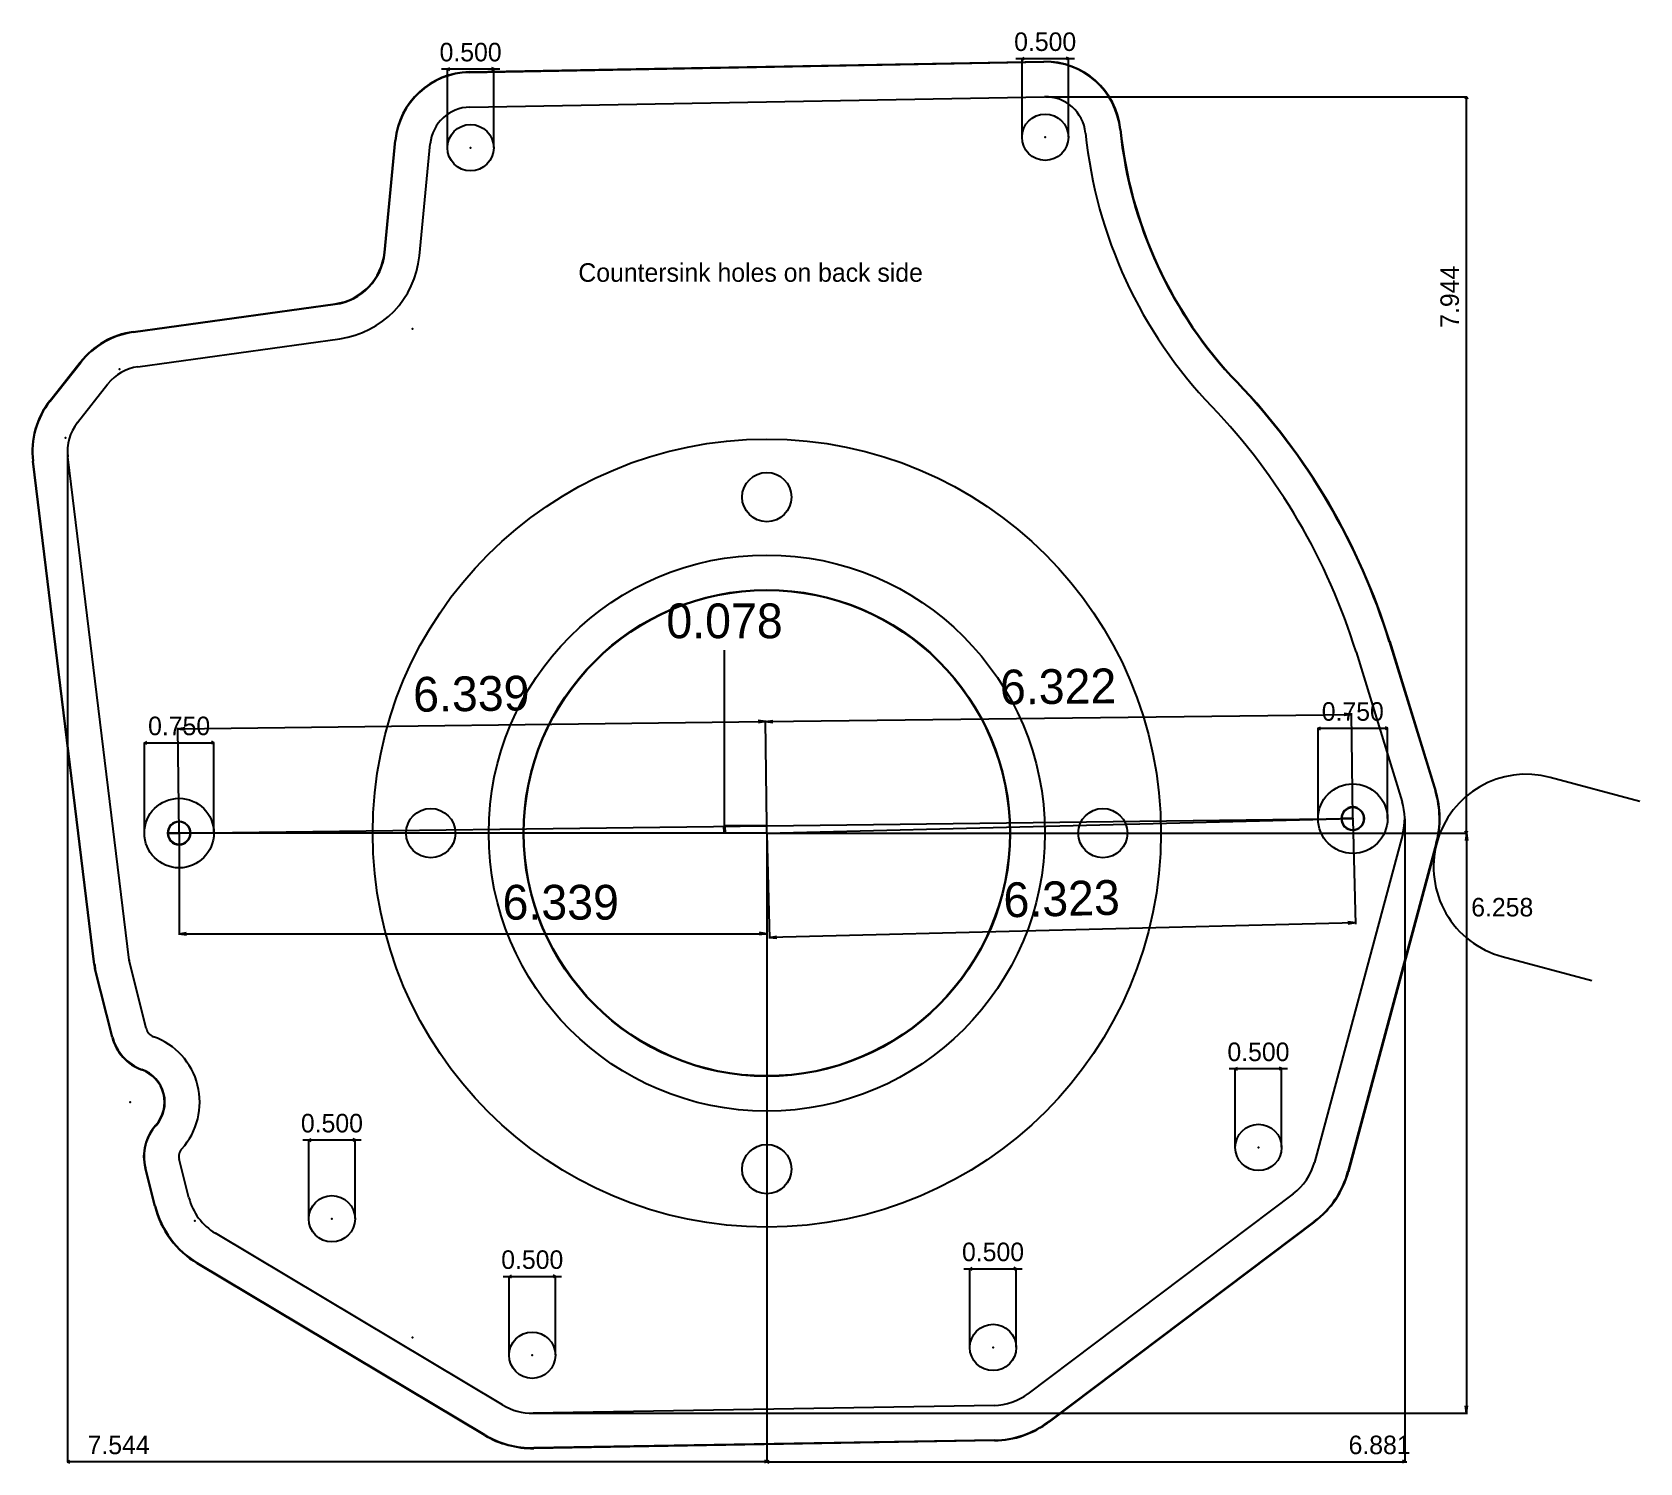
# Model space of a CAD drawing. Extents: x -7.9 to 9.4, y -6.8 to 8.6.
import ezdxf
from ezdxf.enums import TextEntityAlignment as Align

# ---------------------------------------------------------------- set-up
doc = ezdxf.new("R2010")
doc.units = 0

msp = doc.modelspace()

# ---------------------------------------------------------------- linework, layer by layer
at = {"layer": 'CAM', "color": 7, "linetype": 'CONTINUOUS'}
for p, q in [((-3.209693, 8.211671), (2.988203, 8.323972)), ((-3.209602, 8.206672), (2.988294, 8.318973)), ((-4.125203, 6.264054), (-4.008606, 7.472799)), ((-4.120226, 6.263574), (-4.003629, 7.472318)), ((-6.835037, 5.407838), (-4.657284, 5.709446)), ((-6.834351, 5.402885), (-4.656598, 5.704493)), ((-7.735033, 4.663518), (-7.404945, 5.081527)), ((-7.731109, 4.66042), (-7.401021, 5.078429)), ((-7.256652, -1.418363), (-7.917948, 4.011766)), ((-7.251688, -1.417759), (-7.912984, 4.01237)), ((6.714506, 2.065438), (7.211852, 0.448622)), ((6.719285, 2.066908), (7.216631, 0.450092)), ((9.417598, 0.340736), (8.45184, 0.600181)), ((-6.464, 0), (-6.339, 0)), ((-6.339, 0), (-6.464, 0)), ((-6.334, 0), (-6.459, 0)), ((-6.459, 0), (-6.334, 0)), ((6.321081, 0.15578), (6.196081, 0.15578)), ((6.196081, 0.15578), (6.321081, 0.15578)), ((6.326081, 0.15578), (6.201081, 0.15578)), ((6.201081, 0.15578), (6.326081, 0.15578)), ((7.221808, -0.104835), (6.269265, -3.650586)), ((7.226637, -0.106132), (6.274094, -3.651883)), ((7.93295, -1.331335), (8.898708, -1.59078)), ((-7.061926, -2.202538), (-7.247894, -1.465378)), ((-7.057078, -2.201315), (-7.243046, -1.464155)), ((-6.601838, -4.026283), (-6.706252, -3.612397)), ((-6.59699, -4.02506), (-6.701404, -3.611174)), ((5.905502, -4.189641), (3.0425, -6.34808)), ((5.908512, -4.193633), (3.04551, -6.352073)), ((-3.045703, -6.495492), (-6.143213, -4.642961)), ((-3.043136, -6.491201), (-6.140647, -4.63867)), ((2.457282, -6.54944), (-2.513082, -6.632837)), ((2.457365, -6.554439), (-2.512998, -6.637837))]:
    msp.add_line(p, q, dxfattribs=at)
for radius in [2.625, 2.62]:
    msp.add_circle((0, 0, -0.625), radius, dxfattribs=at)
for centre, radius, start, end in [((-3.194883, 7.394305), 0.8175, 91.03804, 174.490188), ((-3.194883, 7.394305), 0.8125, 91.03804, 174.490188), ((3.003013, 7.506606), 0.8175, 5.835759, 91.03804), ((3.003013, 7.506606), 0.8125, 5.835759, 91.03804), ((8.412333, 8.059476), 4.625, 185.835759, 223.772804), ((8.412333, 8.059476), 4.62, 185.835759, 223.772804), ((-4.742339, 6.323584), 0.62, 277.885021, 354.490188), ((-4.742339, 6.323584), 0.625, 277.885021, 354.490188), ((-6.714313, 4.536158), 0.88, 97.885021, 141.702981), ((-6.714313, 4.536158), 0.875, 97.885021, 141.702981), ((0, 0), 7.025, 17.098334, 43.772804), ((0, 0), 7.03, 17.098334, 43.772804), ((-7.044402, 4.118149), 0.88, 141.702981, 186.943447), ((-7.044402, 4.118149), 0.875, 141.702981, 186.943447), ((8.192395, -0.365577), 1, 74.962884, 164.962884), ((6.25605, 0.15461), 1, 344.962884, 377.098334), ((6.25605, 0.15461), 1.005, 344.962884, 377.098334), ((6.321081, 0.15578), 0.125, 0, 180), ((6.321081, 0.15578), 0.12, 0, 180), ((-6.339, 0), 0.125, 0, 180), ((-6.339, 0), 0.125, 180, 360), ((-6.339, 0), 0.12, 0, 180), ((-6.339, 0), 0.12, 180, 360), ((6.321081, 0.15578), 0.125, 180, 360), ((6.321081, 0.15578), 0.12, 180, 360), ((8.192395, -0.365577), 1, 164.962884, 254.962884), ((-6.879438, -1.372425), 0.38, 186.943447, 194.15894), ((-6.879438, -1.372425), 0.375, 186.943447, 194.15894), ((-6.572268, -2.079009), 0.505, 194.15894, 250.347665), ((-6.572268, -2.079009), 0.5, 194.15894, 250.347665), ((-6.866541, -2.903041), 0.37, 317.970215, 430.347665), ((-6.866541, -2.903041), 0.375, 317.970215, 430.347665), ((-6.216593, -3.488868), 0.505, 137.970215, 194.15894), ((-6.216593, -3.488868), 0.5, 137.970215, 194.15894), ((5.303507, -3.391141), 1, 307.012922, 344.962884), ((5.303507, -3.391141), 1.005, 307.012922, 344.962884), ((-5.627369, -3.780448), 1.005, 194.15894, 239.117593), ((-5.627369, -3.780448), 1, 194.15894, 239.117593), ((2.440505, -5.54958), 1, 270.961275, 307.012922), ((2.440505, -5.54958), 1.005, 270.961275, 307.012922), ((-2.529858, -5.632978), 1.005, 239.117593, 270.961275), ((-2.529858, -5.632978), 1, 239.117593, 270.961275)]:
    msp.add_arc(centre, radius, start, end, dxfattribs=at)
at = {"layer": 'Default', "color": 6, "linetype": 'CONTINUOUS'}
for p, q in [((-3.202808, 7.831733), (2.995087, 7.944034)), ((-3.746959, 6.227568), (-3.630361, 7.436312)), ((-6.782906, 5.031431), (-4.605153, 5.333038)), ((-7.436806, 4.428018), (-7.106718, 4.846027)), ((-6.879438, -1.372425), (-7.540735, 4.057704)), ((6.35608, 1.955183), (6.853426, 0.338367)), ((0, 0), (0, 0.078)), ((6.859649, -0.007543), (5.907106, -3.553294)), ((-6.69347, -2.109585), (-6.879438, -1.372425)), ((-6.233382, -3.933331), (-6.337796, -3.519445)), ((5.679754, -3.890203), (2.816752, -6.048643)), ((-2.850657, -6.169367), (-5.948168, -4.316837)), ((2.45099, -6.174492), (-2.519373, -6.25789))]:
    msp.add_line(p, q, dxfattribs=at)
for centre, radius in [((-3.194883, 7.394305), 0.25), ((3.003013, 7.506606), 0.25), ((6.321081, 0.15578), 0.375), ((-6.339, 0), 0.375), ((5.303507, -3.391141), 0.25), ((-4.690818, -4.160423), 0.25), ((2.440505, -5.54958), 0.25), ((-2.529858, -5.632978), 0.25)]:
    msp.add_circle(centre, radius, dxfattribs=at)
at = {"layer": 'Default', "color": 9, "linetype": 'CONTINUOUS'}
for centre, radius in [((0, 0, -0.125), 4.251), ((0, 3.625), 0.265625), ((0, 0, -0.625), 3), ((-3.625, 0), 0.265625), ((3.625, 0), 0.265625), ((0, -3.625), 0.265625)]:
    msp.add_circle(centre, radius, dxfattribs=at)
at = {"layer": 'Default', "color": 6, "linetype": 'CONTINUOUS'}
for centre, radius, start, end in [((-3.194883, 7.394305), 0.4375, 91.03804, 174.490188), ((3.003013, 7.506606), 0.4375, 5.835759, 91.03804), ((8.412333, 8.059476), 5, 185.835759, 223.772804), ((-4.742339, 6.323584), 1, 277.885021, 354.490188), ((-6.714313, 4.536158), 0.5, 97.885021, 141.702981), ((0, 0), 6.65, 17.098334, 43.772804), ((-7.044402, 4.118149), 0.5, 141.702981, 186.943447), ((6.25605, 0.15461), 0.625, 344.962884, 377.098334), ((-6.572268, -2.079009), 0.125, 194.15894, 250.347665), ((-6.866541, -2.903041), 0.75, 317.970215, 430.347665), ((-6.216593, -3.488868), 0.125, 137.970215, 194.15894), ((5.303507, -3.391141), 0.625, 307.012922, 344.962884), ((-5.627369, -3.780448), 0.625, 194.15894, 239.117593), ((2.440505, -5.54958), 0.625, 270.961275, 307.012922), ((-2.529858, -5.632978), 0.625, 239.117593, 270.961275)]:
    msp.add_arc(centre, radius, start, end, dxfattribs=at)
at = {"layer": 'Default', "color": 7}
for p in [(3.003013, 7.506606), (-3.194883, 7.394305), (-3.822795, 5.441391), (-6.982095, 5.003844), (-7.56592, 4.264513), (-6.339, 0), (0, 0), (6.321081, 0.15578), (-6.879438, -1.372425), (-6.866541, -2.903041), (5.303507, -3.391141), (-4.690818, -4.160423), (-6.170121, -4.184093), (-3.822795, -5.441391), (-2.529858, -5.632978), (2.440505, -5.54958)]:
    msp.add_point(p, dxfattribs=at)
at = {"layer": 'DIM', "color": 7, "linetype": 'CONTINUOUS'}
for p, q in [((2.687933, 8.356606), (3.318093, 8.356606)), ((2.753013, 8.356606), (2.778013, 8.369106)), ((2.753013, 7.509146), (2.753013, 8.360416)), ((2.753013, 8.356606), (2.778013, 8.344106)), ((3.253013, 8.356606), (3.228013, 8.369106)), ((3.253013, 8.356606), (3.228013, 8.344106)), ((3.253013, 7.509146), (3.253013, 8.360416)), ((-3.509963, 8.244305), (-2.879803, 8.244305)), ((-3.444883, 8.244305), (-3.419883, 8.256805)), ((-3.444883, 7.396845), (-3.444883, 8.248115)), ((-3.444883, 8.244305), (-3.419883, 8.231805)), ((-2.944883, 8.244305), (-2.969883, 8.256805)), ((-2.944883, 8.244305), (-2.969883, 8.231805)), ((-2.944883, 7.396845), (-2.944883, 8.248115)), ((3.005553, 7.944106), (7.551027, 7.944106)), ((7.547217, 7.944106), (7.534717, 7.919106)), ((7.547217, 0), (7.547217, 7.944106)), ((7.547217, 7.944106), (7.559717, 7.919106)), ((-7.544402, 4.115609), (-7.544402, -6.785462)), ((-0.4558, 0), (-0.4558, 1.973415)), ((-0.0001, 0.086127), (-0.013992, 1.215106)), ((-0.0001, 0.086127), (-0.013992, 1.215106)), ((-0.013842, 1.202915), (6.307239, 1.280694)), ((-0.013842, 1.202915), (0.066004, 1.215898)), ((6.307239, 1.280694), (6.227097, 1.291709)), ((6.307239, 1.280694), (6.227393, 1.267711)), ((6.320981, 0.163907), (6.307089, 1.292885)), ((-6.3391, 0.008127), (-6.352992, 1.137106)), ((-6.352842, 1.124915), (-0.013842, 1.202915)), ((-6.352842, 1.124915), (-6.272995, 1.137898)), ((-6.352842, 1.124915), (-6.2727, 1.1139)), ((-0.013842, 1.202915), (-0.093983, 1.21393)), ((-0.013842, 1.202915), (-0.093688, 1.189931)), ((-0.013842, 1.202915), (0.0663, 1.1919)), ((5.946081, 1.130779), (5.971081, 1.143279)), ((5.946081, 0.158319), (5.946081, 1.134589)), ((5.946081, 1.130779), (6.696081, 1.130779)), ((5.946081, 1.130779), (5.971081, 1.118279)), ((6.696081, 1.130779), (6.671081, 1.143279)), ((6.696081, 1.130779), (6.671081, 1.118279)), ((6.696081, 0.158319), (6.696081, 1.134589)), ((-6.714, 0.975), (-6.689, 0.9875)), ((-6.714, 0.00254), (-6.714, 0.97881)), ((-6.714, 0.975), (-5.964, 0.975)), ((-6.714, 0.975), (-6.689, 0.9625)), ((-5.964, 0.975), (-5.989, 0.9875)), ((-5.964, 0.975), (-5.989, 0.9625)), ((-5.964, 0.00254), (-5.964, 0.97881)), ((-0.008128, 0.078), (-0.467992, 0.078)), ((-0.008128, 0), (-0.467992, 0)), ((-0.4558, 0), (-0.4678, 0.08)), ((-0.4558, 0.078), (-0.4678, -0.002)), ((-0.4558, 0), (-0.4438, 0.08)), ((-0.4558, 0.078), (-0.4438, -0.002)), ((0.00254, 0), (7.551027, 0)), ((0.008128, 0), (7.559409, 0)), ((6.321281, 0.147654), (6.349098, -0.981067)), ((6.881051, 0.15207), (6.881051, -6.785462)), ((7.547217, 0), (7.534717, 0.025)), ((7.547217, 0), (7.535217, -0.08)), ((7.547217, 0), (7.559717, 0.025)), ((7.547217, 0), (7.547217, -6.257978)), ((7.547217, 0), (7.559217, -0.08)), ((-6.339, -0.008128), (-6.339, -1.098124)), ((0, -0.00254), (0, -6.785462)), ((0, -0.00254), (0, -6.785462)), ((0, -0.008128), (0, -1.098124)), ((0.0002, -0.008126), (0.028017, -1.136847)), ((6.348797, -0.968879), (0.027717, -1.124659)), ((6.348797, -0.968879), (6.268526, -0.958854)), ((6.348797, -0.968879), (6.269117, -0.982846)), ((-6.339, -1.085932), (-6.259, -1.073932)), ((-6.339, -1.085932), (0, -1.085932)), ((-6.339, -1.085932), (-6.259, -1.097932)), ((0, -1.085932), (-0.08, -1.073932)), ((0, -1.085932), (-0.08, -1.097932)), ((0.027717, -1.124659), (0.107397, -1.110691)), ((0.027717, -1.124659), (0.107988, -1.134684)), ((4.988427, -2.541141), (5.618587, -2.541141)), ((5.053507, -2.541141), (5.078507, -2.528641)), ((5.053507, -3.388601), (5.053507, -2.537331)), ((5.053507, -2.541141), (5.078507, -2.553641)), ((5.553507, -2.541141), (5.528507, -2.528641)), ((5.553507, -2.541141), (5.528507, -2.553641)), ((5.553507, -3.388601), (5.553507, -2.537331)), ((-5.005898, -3.310423), (-4.375738, -3.310423)), ((-4.940818, -3.310423), (-4.915818, -3.297923)), ((-4.940818, -4.157883), (-4.940818, -3.306613)), ((-4.940818, -3.310423), (-4.915818, -3.322923)), ((-4.440818, -3.310423), (-4.465818, -3.297923)), ((-4.440818, -3.310423), (-4.465818, -3.322923)), ((-4.440818, -4.157883), (-4.440818, -3.306613)), ((-2.844939, -4.782978), (-2.214779, -4.782978)), ((-2.779859, -4.782978), (-2.754859, -4.770478)), ((-2.779859, -5.630438), (-2.779859, -4.779168)), ((-2.779859, -4.782978), (-2.754859, -4.795478)), ((-2.279859, -4.782978), (-2.304859, -4.770478)), ((-2.279859, -4.782978), (-2.304859, -4.795478)), ((-2.279859, -5.630438), (-2.279859, -4.779168)), ((2.125425, -4.69958), (2.755585, -4.69958)), ((2.190505, -4.69958), (2.215505, -4.68708)), ((2.190505, -5.54704), (2.190505, -4.69577)), ((2.190505, -4.69958), (2.215505, -4.71208)), ((2.690505, -4.69958), (2.665505, -4.68708)), ((2.690505, -4.69958), (2.665505, -4.71208)), ((2.690505, -5.54704), (2.690505, -4.69577)), ((7.547217, -6.257978), (7.535217, -6.177978)), ((7.547217, -6.257978), (7.559217, -6.177978)), ((-2.521731, -6.257978), (7.559409, -6.257978)), ((-7.544402, -6.781652), (-7.519402, -6.769152)), ((0, -6.781652), (-7.544402, -6.781652)), ((-7.544402, -6.781652), (-7.519402, -6.794152)), ((0, -6.781652), (-0.025, -6.769152)), ((0, -6.781652), (-0.025, -6.794152)), ((0, -6.781652), (0.025, -6.769152)), ((0, -6.781652), (6.905362, -6.781652)), ((0, -6.781652), (0.025, -6.794152)), ((6.881051, -6.781652), (6.856051, -6.769152)), ((6.881051, -6.781652), (6.856051, -6.794152))]:
    msp.add_line(p, q, dxfattribs=at)
at = {"layer": 'DIM', "color": 6, "linetype": 'CONTINUOUS'}
for p, q in [((-6.339, 0), (0, 0.078)), ((0, 0), (-6.339, 0)), ((0, 0.078), (6.321081, 0.15578)), ((0, 0), (6.321081, 0.15578))]:
    msp.add_line(p, q, dxfattribs=at)

# ---------------------------------------------------------------- texts
at = {"layer": 'DIM', "color": 7}
for s, height, p in [('0.500', 0.2, (-3.194883, 8.325585)), ('0.500', 0.2, (3.003013, 8.437886)), ('Countersink holes on back side', 0.2, (-0.174424, 5.947747)), ('0.750', 0.2, (6.321081, 1.212059)), ('0.750', 0.2, (-6.339, 1.05628)), ('6.339', 0.375, (-2.222736, -0.933532)), ('6.258', 0.2, (7.933367, -0.899458)), ('0.500', 0.2, (5.303507, -2.459861)), ('0.500', 0.2, (-4.690818, -3.229143)), ('0.500', 0.2, (-2.529859, -4.701698)), ('0.500', 0.2, (2.440505, -4.6183)), ('7.544', 0.2, (-6.991437, -6.700372)), ('6.881', 0.2, (6.610282, -6.700372))]:
    msp.add_text(s, height=height, dxfattribs=at).set_placement(p, align=Align.CENTER)
for s, height, rotation, p in [('7.944', 0.2, 90.000003, (7.465937, 5.786207)), ('0.078', 0.375, 0.000001, (-0.4558, 2.102171)), ('6.322', 0.375, 0.704976, (3.144823, 1.394193)), ('6.339', 0.375, 0.704976, (-3.185217, 1.316303)), ('6.323', 0.375, 1.411737, (3.184502, -0.894415))]:
    msp.add_text(s, height=height, rotation=rotation, dxfattribs=at).set_placement(p, align=Align.CENTER)

doc.saveas('drawing.dxf')
